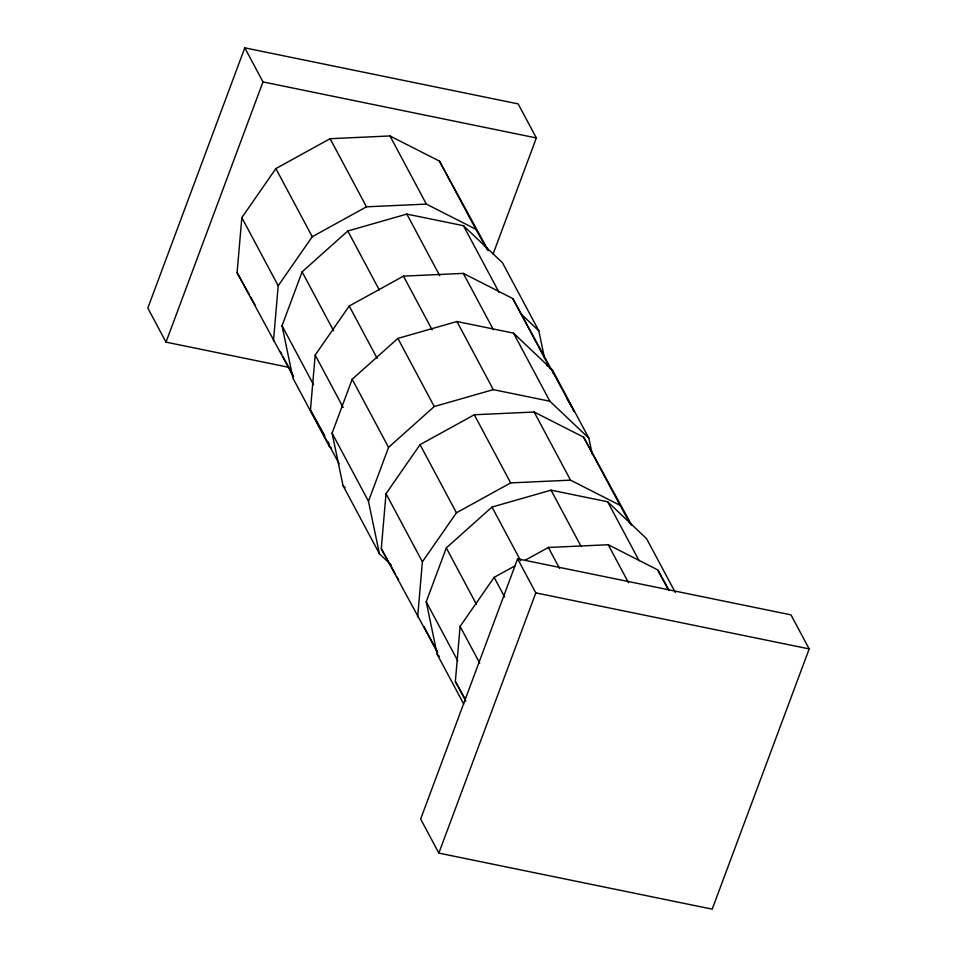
<?xml version="1.0" encoding="UTF-8"?>
<svg xmlns="http://www.w3.org/2000/svg" width="957" height="957" viewBox="0 0 957 957"><rect width="100%" height="100%" fill="white"/><g stroke="black" fill="none" stroke-linecap="round" stroke-linejoin="round"><path stroke-width="1.44" d="M293.548 376.831L237.085 272.685L241.834 217.634L275.879 168.588L330.093 138.693L389.966 135.954L439.442 161.111L488.357 250.65M273.463 340.812L278.212 285.76L312.257 236.714L366.471 206.82L426.344 204.092L475.82 229.237L487.304 249.825M339.125 463.834L310.439 410.11L315.188 355.071L349.233 306.025L403.447 276.13L463.32 273.391L512.796 298.548L574.308 411.666L572.848 409.118M437.744 652.889L381.281 548.744L386.018 493.692L420.063 444.658L474.289 414.752L534.15 412.024L583.626 437.17L631.847 525.405M417.659 616.87L422.396 561.819L456.441 512.785L510.655 482.89L570.528 480.151L620.004 505.308L630.771 524.592M465.844 701.11L455.353 681.456L460.102 626.404L494.135 577.358L514.794 565.97M493.082 254.084L536.351 137.952L518.156 103.894L244.789 47.85L147.821 308.082L166.016 342.139L288.811 367.321M166.016 342.139L262.984 81.919L244.789 47.85M331.493 448.378L329.328 446.321L292.95 378.194L282.04 325.739L302.113 271.848L347.81 230.996L406.857 214.093L463.463 225.696L502.449 262.697L538.827 330.823L544.282 357.057M391.305 565.037L379.391 553.744L343.025 485.606L332.103 433.15L352.188 379.259L397.873 338.407L456.932 321.516L513.526 333.12L552.512 370.108L588.89 438.234L592.227 454.264M379.391 553.744L368.481 501.277L388.554 447.398L434.251 406.534L493.31 389.643L549.904 401.246L588.89 438.234M463.726 704.041L437.146 654.265L426.224 601.797L446.309 547.918L491.994 507.054L551.053 490.163L607.647 501.767L646.633 538.755L675.319 592.467M517.617 558.816L420.649 819.048L438.844 853.106L712.211 909.15L809.179 648.918L790.984 614.861L517.617 558.816L535.812 592.885L438.844 853.106M525.118 560.276L548.361 547.464L608.233 544.736L657.71 569.882L669.182 590.469M262.984 81.919L536.351 137.952M535.812 592.885L809.179 648.918M546.567 365.347L549.174 366.675L550.61 369.246M521.493 314.386L538.827 330.823M343.025 485.606L345.19 487.663M437.146 654.265L439.311 656.311M567.106 398.83L571.413 406.546M237.085 272.685L249.287 294.553M250.722 297.125L255.029 304.84M310.439 410.11L324.794 435.842M455.353 681.456L465.401 699.459M381.281 548.744L395.624 574.463M397.059 577.047L398.495 579.619M439.442 161.111L475.82 229.237M512.796 298.548L549.174 366.675M657.71 569.882L668.201 589.536M583.626 437.17L620.004 505.308M463.463 225.696L499.147 292.519M607.647 501.767L639.132 560.718M513.526 333.12L549.904 401.246M389.966 135.954L426.344 204.092M463.32 273.391L493.405 329.734M608.233 544.736L628.522 582.729M534.15 412.024L570.528 480.151M406.857 214.093L439.742 275.676M551.053 490.163L581.126 546.495M456.932 321.516L493.31 389.643M330.093 138.693L366.471 206.82M403.447 276.13L432.133 329.842M548.361 547.464L559.558 568.434M474.289 414.752L510.655 482.89M347.81 230.996L379.283 289.947M491.994 507.054L520.68 560.766M397.873 338.407L434.251 406.534M275.879 168.588L312.257 236.714M349.233 306.025L377.214 358.432M494.135 577.358L504.638 597.012M420.063 444.658L456.441 512.785M302.113 271.848L333.598 330.811M446.309 547.918L476.383 604.25M352.188 379.259L388.554 447.398M241.834 217.634L278.212 285.76M315.188 355.071L343.168 407.479M460.102 626.404L479.684 663.093M386.018 493.692L422.396 561.819M282.04 325.739L313.513 384.69M426.224 601.797L457.709 660.749M332.103 433.15L368.481 501.277M280.401 351.745L281.801 354.365M283.2 356.985L292.998 375.323M423.891 626.488L437.182 651.382M552.512 370.108L553.122 373.015M328.418 441.955L329.328 446.321"/></g></svg>
